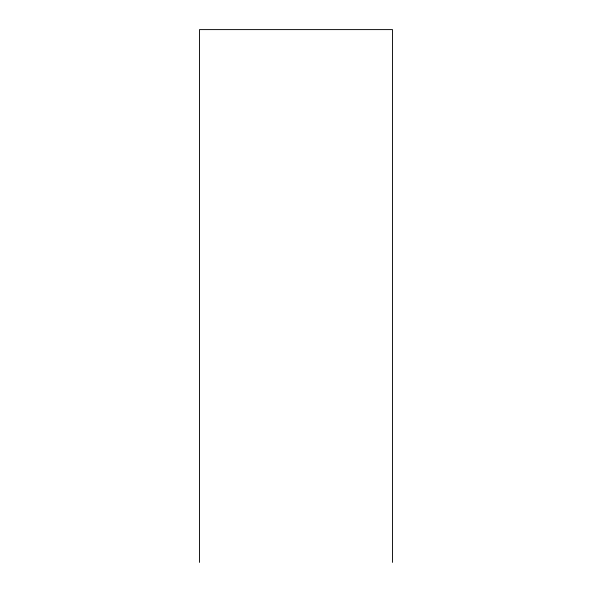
<?xml version="1.0" encoding="UTF-8"?>
<svg xmlns="http://www.w3.org/2000/svg" width="592" height="592" viewBox="0 0 592 592"><rect width="100%" height="100%" fill="white"/><g stroke="black" fill="none" stroke-linecap="round" stroke-linejoin="round"><path stroke-width="0.89" d="M392.503 562.4L392.503 29.6L199.497 29.6L199.497 562.4"/></g></svg>
